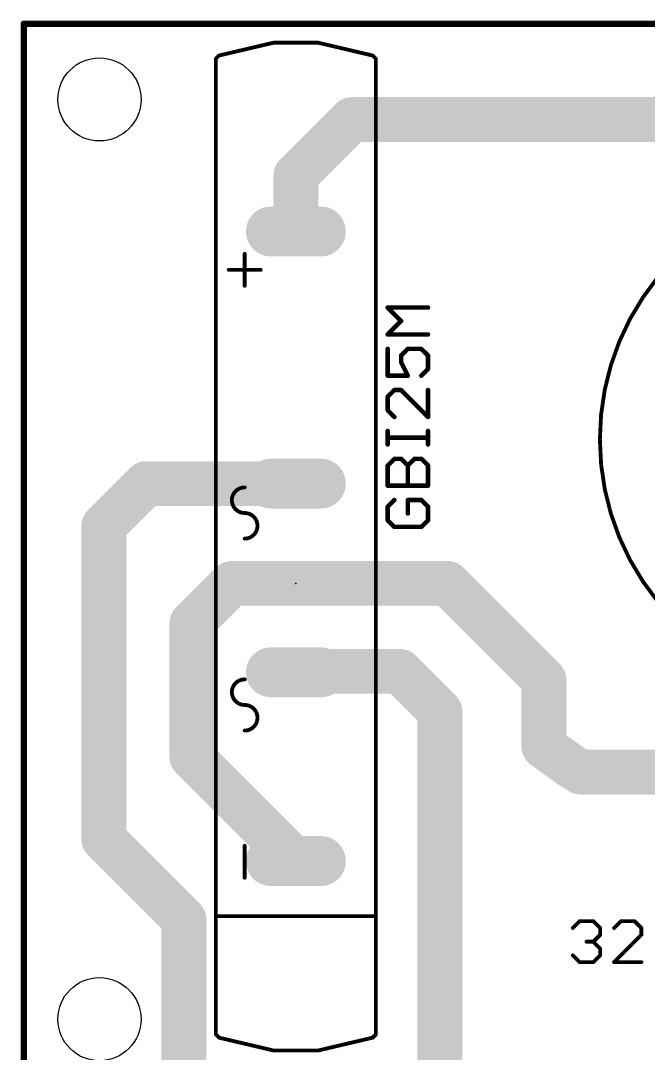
# Model space of a CAD drawing. Extents: x 0 to 165, y -10 to 137.
# Drawn here: x -0.13 to 24.78, y 95.64 to 136.64 of the extents above; entities that cross this region are included whole.
import ezdxf

# ---------------------------------------------------------------- set-up
doc = ezdxf.new("R2010")
doc.units = 0
for name, color, linetype in [('1', 14, 'CONTINUOUS'), ('16', 174, 'CONTINUOUS'), ('17', 94, 'CONTINUOUS'), ('20', 178, 'CONTINUOUS'), ('21', 251, 'CONTINUOUS'), ('23', 178, 'CONTINUOUS'), ('27', 251, 'CONTINUOUS')]:
    doc.layers.add(name, color=color, linetype=linetype)

# ---------------------------------------------------------------- blocks, each defined once
blk = doc.blocks.new('LONGP100')
at = {"const_width": 1}
blk.add_lwpolyline([(-0.5, 0), (0.5, 0)], dxfattribs=at)
at = {"const_width": 0.5}
for points in [[(-0.5, 0.25, 1), (-0.5, -0.25)], [(0.5, -0.25, 1), (0.5, 0.25)]]:
    blk.add_lwpolyline(points, format="xyb", dxfattribs=at)

msp = doc.modelspace()

# ---------------------------------------------------------------- linework, layer by layer
at = {"layer": '1', "const_width": 0.1524}
for points in [[(21.7851, 100.619), (22.0562, 100.8902)], [(22.0562, 100.8902), (22.5986, 100.8902)], [(22.5986, 100.8902), (22.8697, 100.619)], [(23.6934, 100.8902), (23.4222, 100.619)], [(24.2357, 100.8902), (23.6934, 100.8902)], [(24.5069, 100.619), (24.2357, 100.8902)], [(22.8697, 100.619), (22.8697, 100.3479)], [(24.5069, 100.3479), (24.5069, 100.619)], [(22.5986, 100.0767), (22.3274, 100.0767)], [(22.8697, 100.3479), (22.5986, 100.0767)], [(22.5986, 100.0767), (22.8697, 99.8055)], [(23.4222, 99.2632), (24.5069, 100.3479)], [(22.8697, 99.8055), (22.8697, 99.5344)], [(22.0562, 99.2632), (21.7851, 99.5344)], [(22.5986, 99.2632), (22.0562, 99.2632)], [(22.8697, 99.5344), (22.5986, 99.2632)], [(24.5069, 99.2632), (23.4222, 99.2632)]]:
    msp.add_lwpolyline(points, dxfattribs=at)
at = {"layer": '1', "const_width": 0.0762}
for points in [[(22.0562, 100.9283, 1), (22.0562, 100.8521)], [(22.0832, 100.8632, 1), (22.0293, 100.9171)], [(22.6255, 100.9171, 1), (22.5716, 100.8632)], [(22.5986, 100.8521, 1), (22.5986, 100.9283)], [(23.6934, 100.9283, 1), (23.6934, 100.8521)], [(23.7203, 100.8632, 1), (23.6664, 100.9171)], [(24.2627, 100.9171, 1), (24.2088, 100.8632)], [(24.2357, 100.8521, 1), (24.2357, 100.9283)], [(21.7581, 100.646, 1), (21.812, 100.5921)], [(22.9078, 100.619, 1), (22.8316, 100.619)], [(22.8428, 100.5921, 1), (22.8967, 100.646)], [(23.3953, 100.646, 1), (23.4492, 100.5921)], [(24.545, 100.619, 1), (24.4688, 100.619)], [(24.4799, 100.5921, 1), (24.5338, 100.646)], [(22.3274, 100.1148, 1), (22.3274, 100.0386)], [(22.6255, 100.1036, 1), (22.5716, 100.0498)], [(22.5716, 100.1036, 1), (22.6255, 100.0498)], [(22.5986, 100.0386, 1), (22.5986, 100.1148)], [(22.8316, 100.3479, 1), (22.9078, 100.3479)], [(22.8967, 100.3209, 1), (22.8428, 100.3748)], [(24.4688, 100.3479, 1), (24.545, 100.3479)], [(24.5338, 100.3209, 1), (24.4799, 100.3748)], [(22.9078, 99.8055, 1), (22.8316, 99.8055)], [(22.8428, 99.7786, 1), (22.8967, 99.8325)], [(21.812, 99.5613, 1), (21.7581, 99.5074)], [(22.0562, 99.3013, 1), (22.0562, 99.2251)], [(22.0293, 99.2363, 1), (22.0832, 99.2901)], [(22.5716, 99.2901, 1), (22.6255, 99.2363)], [(22.5986, 99.2251, 1), (22.5986, 99.3013)], [(22.8316, 99.5344, 1), (22.9078, 99.5344)], [(22.8967, 99.5074, 1), (22.8428, 99.5613)], [(23.4222, 99.3013, 1), (23.4222, 99.2251)], [(23.3953, 99.2901, 1), (23.4492, 99.2363)], [(24.5069, 99.2251, 1), (24.5069, 99.3013)]]:
    msp.add_lwpolyline(points, format="xyb", dxfattribs=at)
at = {"layer": '16', "const_width": 1.778}
for points in [[(10.795, 130.4925), (13.0175, 132.715)], [(13.0175, 132.715), (33.02, 132.715)], [(10.795, 128.27), (10.795, 130.4925)], [(3.175, 116.5791), (4.8583, 118.2624)], [(4.8583, 118.2624), (10.795, 118.2624)], [(3.175, 104.14), (3.175, 116.5791)], [(8.255, 114.3), (6.6675, 112.7125)], [(16.8143, 114.3), (8.255, 114.3)], [(20.6375, 110.4768), (16.8143, 114.3)], [(6.6675, 112.7125), (6.6675, 107.4039)], [(11.43, 110.8075), (10.795, 110.7694)], [(14.9225, 110.8075), (11.43, 110.8075)], [(16.51, 109.22), (14.9225, 110.8075)], [(20.6375, 107.8247), (20.6375, 110.4768)], [(16.51, 64.1048), (16.51, 109.22)], [(21.7822, 106.9975), (20.6375, 107.8247)], [(6.6675, 107.4039), (10.795, 103.2764)], [(22.0997, 106.807), (21.7822, 106.9975)], [(33.02, 106.807), (22.0997, 106.807)], [(6.35, 100.965), (3.175, 104.14)], [(6.35, 82.3976), (6.35, 100.965)]]:
    msp.add_lwpolyline(points, dxfattribs=at)
at = {"layer": '16', "const_width": 0.889}
for points in [[(13.0175, 133.1595, 1), (13.0175, 132.2705)], [(13.3318, 132.4007, 1), (12.7032, 133.0293)], [(11.2395, 130.4925, 1), (10.3505, 130.4925)], [(10.4807, 130.8068, 1), (11.1093, 130.1782)], [(10.3505, 128.27, 1), (11.2395, 128.27)], [(4.8583, 118.7069, 1), (4.8583, 117.8179)], [(5.1726, 117.9481, 1), (4.544, 118.5767)], [(10.795, 117.8179, 1), (10.795, 118.7069)], [(3.6195, 116.5791, 1), (2.7305, 116.5791)], [(2.8607, 116.8934, 1), (3.4893, 116.2648)], [(8.255, 114.7445, 1), (8.255, 113.8555)], [(8.5693, 113.9857, 1), (7.9407, 114.6143)], [(17.1286, 114.6143, 1), (16.5, 113.9857)], [(16.8143, 113.8555, 1), (16.8143, 114.7445)], [(7.112, 112.7125, 1), (6.223, 112.7125)], [(6.3532, 113.0268, 1), (6.9818, 112.3982)], [(10.7684, 111.2131, 1), (10.8216, 110.3257)], [(11.43, 111.252, 1), (11.43, 110.363)], [(11.4566, 110.3638, 1), (11.4034, 111.2512)], [(15.2368, 111.1218, 1), (14.6082, 110.4932)], [(14.9225, 110.363, 1), (14.9225, 111.252)], [(21.082, 110.4768, 1), (20.193, 110.4768)], [(20.3232, 110.1625, 1), (20.9518, 110.7911)], [(16.9545, 109.22, 1), (16.0655, 109.22)], [(16.1957, 108.9057, 1), (16.8243, 109.5343)], [(20.8978, 108.185, 1), (20.3772, 107.4644)], [(6.9818, 107.7182, 1), (6.3532, 107.0896)], [(20.193, 107.8247, 1), (21.082, 107.8247)], [(6.223, 107.4039, 1), (7.112, 107.4039)], [(22.0109, 107.3787, 1), (21.5535, 106.6163)], [(21.5219, 106.6372, 1), (22.0425, 107.3578)], [(22.0997, 107.2515, 1), (22.0997, 106.3625)], [(21.871, 106.4258, 1), (22.3284, 107.1882)], [(3.4893, 104.4543, 1), (2.8607, 103.8257)], [(2.7305, 104.14, 1), (3.6195, 104.14)], [(10.4807, 102.9621, 1), (11.1093, 103.5907)], [(6.7945, 100.965, 1), (5.9055, 100.965)], [(6.0357, 100.6507, 1), (6.6643, 101.2793)]]:
    msp.add_lwpolyline(points, format="xyb", dxfattribs=at)
at = {"layer": '20', "const_width": 0.254}
for points in [[(149.205, 136.5125), (0, 136.5125)], [(0, 136.5125), (0, 0)]]:
    msp.add_lwpolyline(points, dxfattribs=at)
at = {"layer": '20', "const_width": 0.127}
for points in [[(0, 136.576, 1), (0, 136.449)], [(0.0635, 136.5125, 1), (-0.0635, 136.5125)]]:
    msp.add_lwpolyline(points, format="xyb", dxfattribs=at)
at = {"layer": '20'}
for centre in [(3, 133.5125), (3, 97)]:
    msp.add_circle(centre, 1.65, dxfattribs=at)
at = {"layer": '21', "const_width": 0.1524}
for points in [[(7.747, 135.255), (9.906, 135.763)], [(11.684, 135.763), (9.906, 135.763)], [(13.843, 135.255), (11.684, 135.763)], [(7.62, 135.128), (7.747, 135.255)], [(13.97, 135.128), (13.843, 135.255)], [(7.62, 101.092), (7.62, 135.128)], [(13.97, 101.092), (13.97, 135.128)], [(8.763, 127.381), (8.763, 126.111)], [(8.128, 126.746), (9.398, 126.746)], [(8.763, 103.886), (8.763, 102.616)], [(7.62, 101.092), (13.97, 101.092)], [(7.62, 101.092), (7.62, 96.393)], [(13.97, 101.092), (13.97, 96.393)], [(7.62, 96.393), (7.747, 96.266)], [(7.747, 96.266), (9.906, 95.758)], [(13.843, 96.266), (11.684, 95.758)], [(13.97, 96.393), (13.843, 96.266)], [(9.906, 95.758), (11.684, 95.758)]]:
    msp.add_lwpolyline(points, dxfattribs=at)
at = {"layer": '21'}
for points, const_width in [([(9.906, 135.8011, 1), (9.906, 135.7249)], 0.0762), ([(9.9147, 135.7259, 1), (9.8973, 135.8001)], 0.0762), ([(11.6927, 135.8001, 1), (11.6753, 135.7259)], 0.0762), ([(11.684, 135.7249, 1), (11.684, 135.8011)], 0.0762), ([(7.7383, 135.2921, 1), (7.7557, 135.2179)], 0.0762), ([(7.7739, 135.2281, 1), (7.7201, 135.2819)], 0.0762), ([(13.8699, 135.2819, 1), (13.8161, 135.2281)], 0.0762), ([(13.8343, 135.2179, 1), (13.8517, 135.2921)], 0.0762), ([(7.6581, 135.128, 1), (7.5819, 135.128)], 0.0762), ([(7.5931, 135.1549, 1), (7.6469, 135.1011)], 0.0762), ([(14.0081, 135.128, 1), (13.9319, 135.128)], 0.0762), ([(13.9431, 135.1011, 1), (13.9969, 135.1549)], 0.0762), ([(33.02, 109.855, 1), (33.02, 130.175, 1), (33.02, 109.855)], 0.1524), ([(8.8011, 127.381, 1), (8.7249, 127.381)], 0.0762), ([(8.128, 126.7841, 1), (8.128, 126.7079)], 0.0762), ([(9.398, 126.7079, 1), (9.398, 126.7841)], 0.0762), ([(8.7249, 126.111, 1), (8.8011, 126.111)], 0.0762), ([(8.763, 118.11, 1), (8.763, 117.094)], 0.1524), ([(8.763, 118.0719, 1), (8.763, 118.1481)], 0.0762), ([(8.763, 116.078, 1), (8.763, 117.094)], 0.1524), ([(8.763, 117.1321, 1), (8.763, 117.0559)], 0.0762), ([(8.763, 117.0559, 1), (8.763, 117.1321)], 0.0762), ([(8.763, 116.1161, 1), (8.763, 116.0399)], 0.0762), ([(8.763, 110.49, 1), (8.763, 109.474)], 0.1524), ([(8.763, 110.4519, 1), (8.763, 110.5281)], 0.0762), ([(8.763, 108.458, 1), (8.763, 109.474)], 0.1524), ([(8.763, 109.5121, 1), (8.763, 109.4359)], 0.0762), ([(8.763, 109.4359, 1), (8.763, 109.5121)], 0.0762), ([(8.763, 108.4961, 1), (8.763, 108.4199)], 0.0762), ([(8.8011, 103.886, 1), (8.7249, 103.886)], 0.0762), ([(8.7249, 102.616, 1), (8.8011, 102.616)], 0.0762), ([(7.62, 101.1301, 1), (7.62, 101.0539)], 0.0762), ([(7.6581, 101.092, 1), (7.5819, 101.092)], 0.0762), ([(7.5819, 101.092, 1), (7.6581, 101.092)], 0.0762), ([(14.0081, 101.092, 1), (13.9319, 101.092)], 0.0762), ([(13.9319, 101.092, 1), (14.0081, 101.092)], 0.0762), ([(13.97, 101.0539, 1), (13.97, 101.1301)], 0.0762), ([(7.5819, 96.393, 1), (7.6581, 96.393)], 0.0762), ([(7.6469, 96.4199, 1), (7.5931, 96.3661)], 0.0762), ([(7.7557, 96.3031, 1), (7.7383, 96.2289)], 0.0762), ([(13.8517, 96.2289, 1), (13.8343, 96.3031)], 0.0762), ([(13.9319, 96.393, 1), (14.0081, 96.393)], 0.0762), ([(13.9969, 96.3661, 1), (13.9431, 96.4199)], 0.0762), ([(7.7201, 96.2391, 1), (7.7739, 96.2929)], 0.0762), ([(13.8161, 96.2929, 1), (13.8699, 96.2391)], 0.0762), ([(9.906, 95.7961, 1), (9.906, 95.7199)], 0.0762), ([(9.8973, 95.7209, 1), (9.9147, 95.7951)], 0.0762), ([(11.6753, 95.7951, 1), (11.6927, 95.7209)], 0.0762), ([(11.684, 95.7199, 1), (11.684, 95.7961)], 0.0762)]:
    msp.add_lwpolyline(points, format="xyb", dxfattribs=dict(at, const_width=const_width))
at = {"layer": '23'}
msp.add_point((10.795, 114.3), dxfattribs=at)
at = {"layer": '27', "const_width": 0.0889}
for points in [[(14.47, 125.2809, 1), (14.4071, 125.218)], [(14.4385, 125.2939, 1), (14.4385, 125.205)], [(16.0401, 125.205, 1), (16.0401, 125.2939)], [(14.941, 124.6842, 1), (15.0038, 124.747)], [(15.0038, 124.6842, 1), (14.941, 124.747)], [(14.4385, 124.2262, 1), (14.4385, 124.1373)], [(14.4071, 124.2132, 1), (14.47, 124.1503)], [(16.0401, 124.1373, 1), (16.0401, 124.2262)], [(14.483, 123.6123, 1), (14.3941, 123.6123)], [(15.0168, 123.3454, 1), (14.9279, 123.3454)], [(14.941, 123.3768, 1), (15.0038, 123.3139)], [(15.2393, 123.6567, 1), (15.2393, 123.5678)], [(15.2707, 123.5809, 1), (15.2079, 123.6437)], [(15.8046, 123.6437, 1), (15.7417, 123.5809)], [(15.7732, 123.5678, 1), (15.7732, 123.6567)], [(16.0846, 123.3454, 1), (15.9957, 123.3454)], [(16.0087, 123.3139, 1), (16.0715, 123.3768)], [(15.0121, 123.0983, 1), (14.9326, 123.0585)], [(14.9279, 123.0784, 1), (15.0168, 123.0784)], [(14.4385, 122.589, 1), (14.4385, 122.5001)], [(14.3941, 122.5446, 1), (14.483, 122.5446)], [(15.1996, 122.5247, 1), (15.2791, 122.5645)], [(15.2393, 122.5001, 1), (15.2393, 122.589)], [(15.7417, 122.576, 1), (15.8046, 122.5131)], [(15.9957, 122.8115, 1), (16.0846, 122.8115)], [(16.0715, 122.7801, 1), (16.0087, 122.8429)], [(14.483, 121.7082, 1), (14.3941, 121.7082)], [(14.4071, 121.7396, 1), (14.47, 121.6768)], [(14.7055, 122.0196, 1), (14.7055, 121.9307)], [(14.7369, 121.9437, 1), (14.674, 122.0066)], [(15.0038, 122.0066, 1), (14.941, 121.9437)], [(14.9724, 121.9307, 1), (14.9724, 122.0196)], [(16.0846, 121.9751, 1), (15.9957, 121.9751)], [(14.47, 121.2058, 1), (14.4071, 121.1429)], [(14.3941, 121.1743, 1), (14.483, 121.1743)], [(14.674, 120.876, 1), (14.7369, 120.9388)], [(15.9957, 120.9074, 1), (16.0846, 120.9074)], [(16.0087, 120.876, 1), (16.0715, 120.9388)], [(14.483, 120.3498, 1), (14.3941, 120.3498)], [(14.4385, 120.1274, 1), (14.4385, 120.0385)], [(16.0846, 120.3498, 1), (15.9957, 120.3498)], [(16.0401, 120.0385, 1), (16.0401, 120.1274)], [(14.3941, 119.816, 1), (14.483, 119.816)], [(15.9957, 119.816, 1), (16.0846, 119.816)], [(14.7055, 119.291, 1), (14.7055, 119.2021)], [(14.7369, 119.2151, 1), (14.674, 119.278)], [(15.0038, 119.278, 1), (14.941, 119.2151)], [(14.9724, 119.2021, 1), (14.9724, 119.291)], [(15.5062, 119.291, 1), (15.5062, 119.2021)], [(15.5377, 119.2151, 1), (15.4748, 119.278)], [(15.8046, 119.278, 1), (15.7417, 119.2151)], [(15.7732, 119.2021, 1), (15.7732, 119.291)], [(14.483, 118.9796, 1), (14.3941, 118.9796)], [(14.4071, 119.011, 1), (14.47, 118.9482)], [(15.2079, 119.011, 1), (15.2707, 118.9482)], [(15.2838, 118.9796, 1), (15.1949, 118.9796)], [(15.2079, 118.9482, 1), (15.2707, 119.011)], [(16.0846, 118.9796, 1), (15.9957, 118.9796)], [(16.0087, 118.9482, 1), (16.0715, 119.011)], [(14.4385, 118.2233, 1), (14.4385, 118.1344)], [(14.3941, 118.1788, 1), (14.483, 118.1788)], [(15.1949, 118.1788, 1), (15.2838, 118.1788)], [(15.9957, 118.1788, 1), (16.0846, 118.1788)], [(16.0401, 118.1344, 1), (16.0401, 118.2233)], [(14.7369, 117.5779, 1), (14.674, 117.6408)], [(15.2393, 117.6538, 1), (15.2393, 117.5649)], [(15.2838, 117.6094, 1), (15.1949, 117.6094)], [(15.8046, 117.6408, 1), (15.7417, 117.5779)], [(15.7732, 117.5649, 1), (15.7732, 117.6538)], [(14.483, 117.3424, 1), (14.3941, 117.3424)], [(14.4071, 117.3739, 1), (14.47, 117.311)], [(16.0846, 117.3424, 1), (15.9957, 117.3424)], [(16.0087, 117.311, 1), (16.0715, 117.3739)], [(14.3941, 116.8086, 1), (14.483, 116.8086)], [(14.47, 116.84, 1), (14.4071, 116.7772)], [(15.1949, 117.0755, 1), (15.2838, 117.0755)], [(15.9957, 116.8086, 1), (16.0846, 116.8086)], [(16.0715, 116.7772, 1), (16.0087, 116.84)], [(14.7055, 116.5861, 1), (14.7055, 116.4972)], [(14.674, 116.5102, 1), (14.7369, 116.5731)], [(15.7417, 116.5731, 1), (15.8046, 116.5102)], [(15.7732, 116.4972, 1), (15.7732, 116.5861)]]:
    msp.add_lwpolyline(points, format="xyb", dxfattribs=at)
at = {"layer": '27', "const_width": 0.1778}
for points in [[(14.9724, 124.7156), (14.4385, 125.2494)], [(14.4385, 125.2494), (16.0401, 125.2494)], [(14.4385, 124.1817), (14.9724, 124.7156)], [(16.0401, 124.1817), (14.4385, 124.1817)], [(14.4385, 123.6123), (14.4385, 122.5446)], [(14.9724, 123.3454), (15.2393, 123.6123)], [(14.9724, 123.0784), (14.9724, 123.3454)], [(15.2393, 123.6123), (15.7732, 123.6123)], [(15.7732, 123.6123), (16.0401, 123.3454)], [(16.0401, 123.3454), (16.0401, 122.8115)], [(15.2393, 122.5446), (14.9724, 123.0784)], [(14.4385, 122.5446), (15.2393, 122.5446)], [(16.0401, 122.8115), (15.7732, 122.5446)], [(14.7055, 121.9751), (14.4385, 121.7082)], [(14.4385, 121.7082), (14.4385, 121.1743)], [(14.9724, 121.9751), (14.7055, 121.9751)], [(16.0401, 120.9074), (14.9724, 121.9751)], [(16.0401, 121.9751), (16.0401, 120.9074)], [(14.4385, 121.1743), (14.7055, 120.9074)], [(14.4385, 119.816), (14.4385, 120.3498)], [(16.0401, 120.0829), (14.4385, 120.0829)], [(16.0401, 119.816), (16.0401, 120.3498)], [(14.4385, 118.9796), (14.7055, 119.2465)], [(14.7055, 119.2465), (14.9724, 119.2465)], [(14.9724, 119.2465), (15.2393, 118.9796)], [(15.2393, 118.9796), (15.5062, 119.2465)], [(15.5062, 119.2465), (15.7732, 119.2465)], [(15.7732, 119.2465), (16.0401, 118.9796)], [(14.4385, 118.1788), (14.4385, 118.9796)], [(15.2393, 118.1788), (15.2393, 118.9796)], [(16.0401, 118.9796), (16.0401, 118.1788)], [(16.0401, 118.1788), (14.4385, 118.1788)], [(14.7055, 117.6094), (14.4385, 117.3424)], [(15.7732, 117.6094), (15.2393, 117.6094)], [(15.2393, 117.6094), (15.2393, 117.0755)], [(16.0401, 117.3424), (15.7732, 117.6094)], [(14.4385, 117.3424), (14.4385, 116.8086)], [(16.0401, 116.8086), (16.0401, 117.3424)], [(14.4385, 116.8086), (14.7055, 116.5417)], [(15.7732, 116.5417), (16.0401, 116.8086)], [(14.7055, 116.5417), (15.7732, 116.5417)]]:
    msp.add_lwpolyline(points, dxfattribs=at)

# ---------------------------------------------------------------- block references
at = {"layer": '17', "xscale": 1.9812, "yscale": 1.9812}
for p in [(10.795, 128.27), (10.795, 128.27), (10.795, 118.2624), (10.795, 118.2624), (10.795, 110.7694), (10.795, 110.7694), (10.795, 103.2764), (10.795, 103.2764)]:
    msp.add_blockref('LONGP100', p, dxfattribs=at)

doc.saveas('drawing.dxf')
